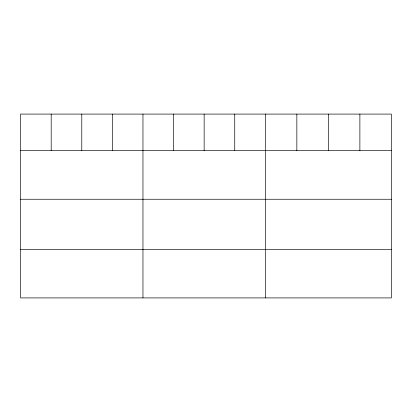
<?xml version="1.0" encoding="UTF-8"?>
<svg xmlns="http://www.w3.org/2000/svg" width="412" height="412" viewBox="0 0 412 412"><rect width="100%" height="100%" fill="white"/><g stroke="black" fill="none" stroke-linecap="round" stroke-linejoin="round"><path stroke-width="0.62" d="M391.4 150.663L391.4 297.912L20.6 297.912L20.6 114.088L391.4 114.088L391.4 150.663L20.6 150.663M20.6 199.254L391.4 199.254M20.6 249.317L391.4 249.317M359.882 114.088L359.882 150.663M328.364 114.088L328.364 150.663M296.846 114.088L296.846 150.663M265.328 114.088L265.328 297.912M234.737 114.088L234.737 150.663M204.146 114.088L204.146 150.663M173.555 114.088L173.555 150.663M142.964 114.088L142.964 297.912M112.373 114.088L112.373 150.663M81.782 114.088L81.782 150.663M51.191 114.088L51.191 150.663"/></g></svg>
